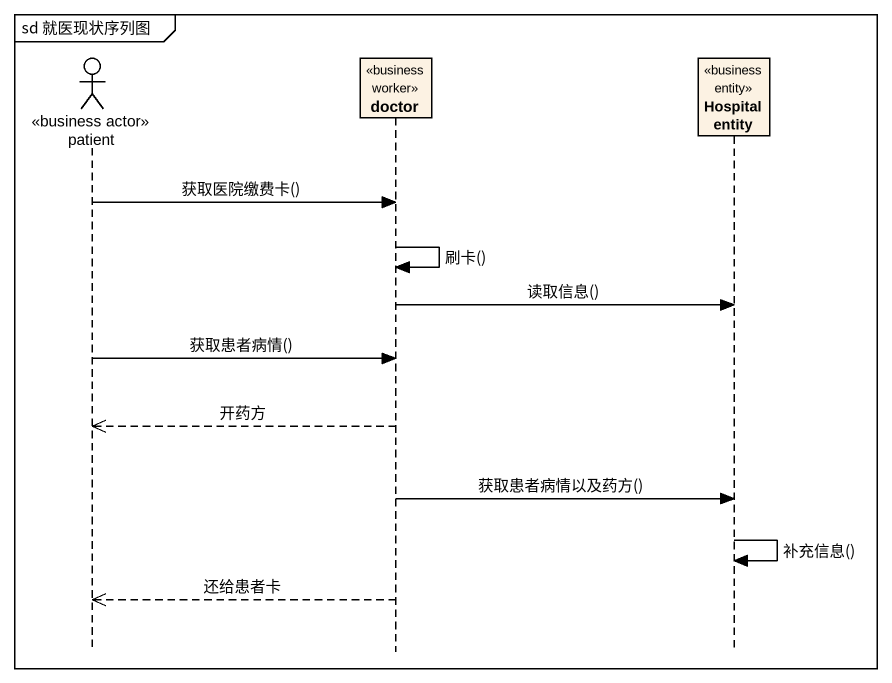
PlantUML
@startuml
mainframe sd 就医现状序列图
hide footbox
actor patient <<business actor>>
participant doctor <<business worker>>
participant "Hospital entity" as Hospital_entity <<business entity>>

patient -> doctor : 获取医院缴费卡()
doctor -> doctor : 刷卡()
doctor -> Hospital_entity : 读取信息()
patient -> doctor : 获取患者病情()
doctor -->> patient : 开药方
doctor -> Hospital_entity : 获取患者病情以及药方()
Hospital_entity -> Hospital_entity : 补充信息()
doctor -->> patient : 还给患者卡
@enduml
